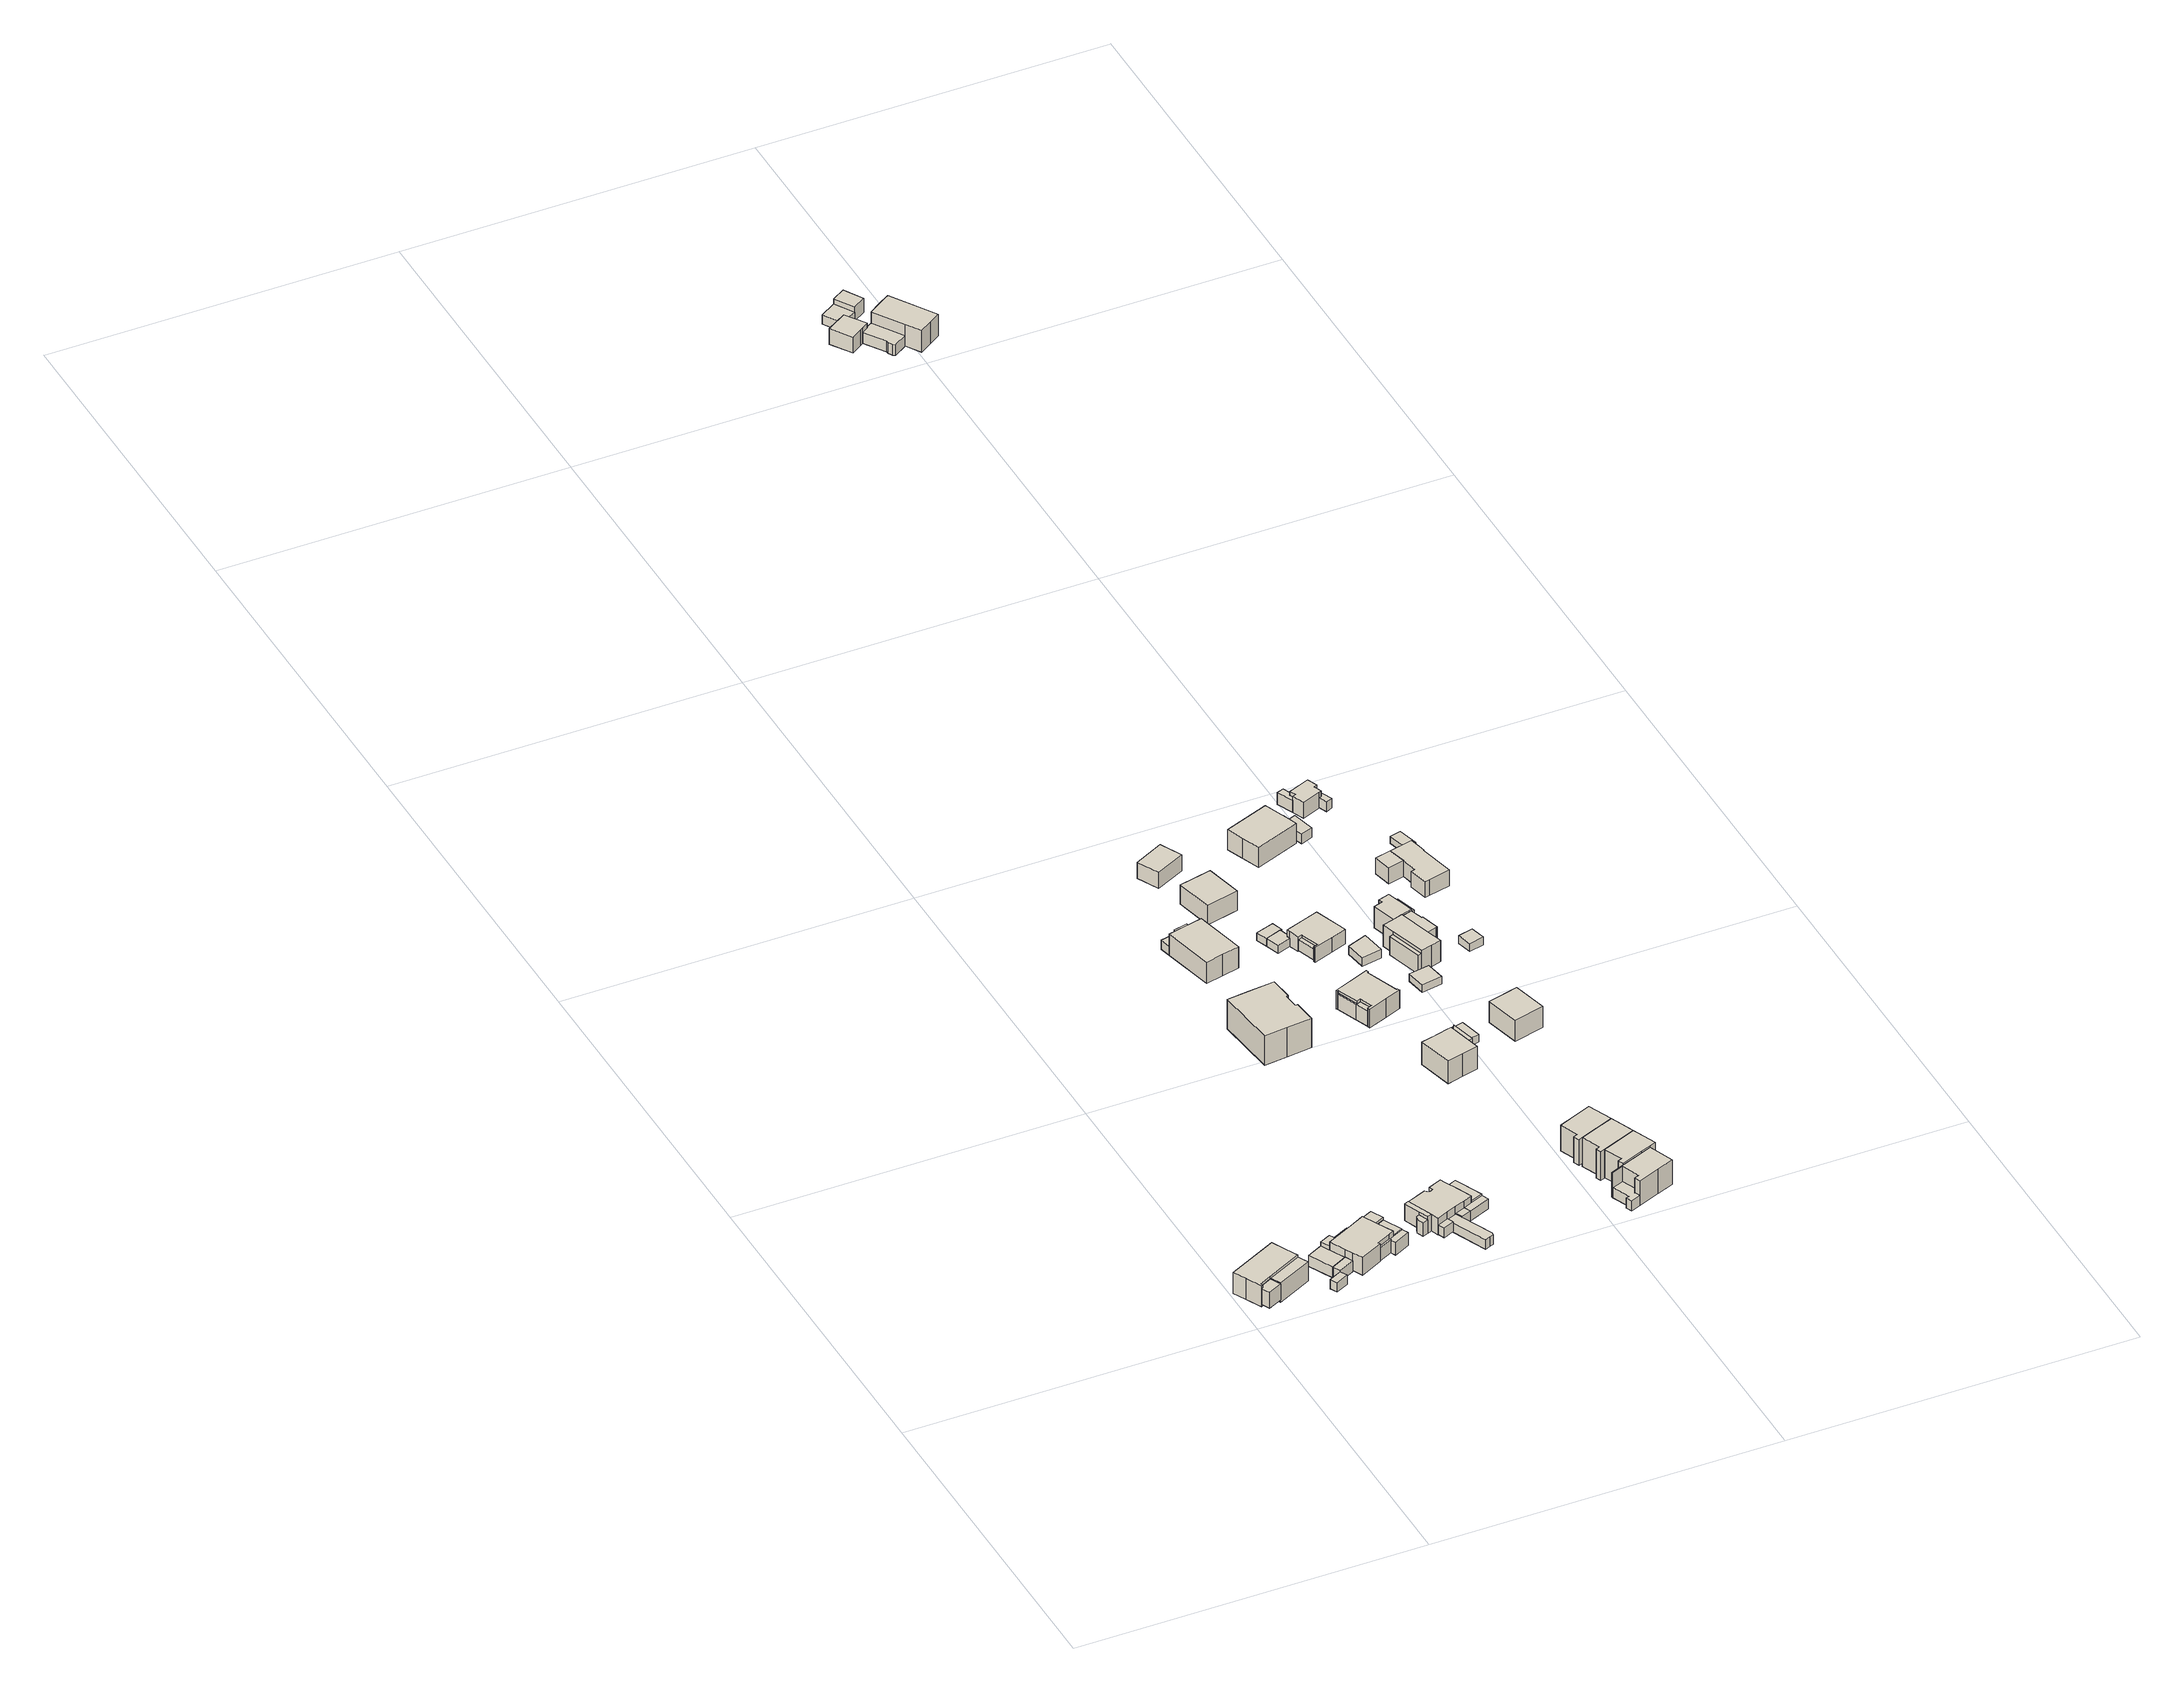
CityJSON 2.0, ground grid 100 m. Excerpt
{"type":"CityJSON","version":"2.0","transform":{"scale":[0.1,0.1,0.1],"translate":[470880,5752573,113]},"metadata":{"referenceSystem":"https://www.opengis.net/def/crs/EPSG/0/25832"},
"CityObjects":{
"building1":{"type":"Building","attributes":{"Gemeindeschluessel":"05711000","BezugspunktDach":"2000","function":"51009_1610","measuredHeight":5.06},"address":[{"country":"Germany"}],"geometry":[{"type":"Solid","lod":"1","boundaries":[[[[0,1,2,3,4,5]],[[6,7,8,9,10,11]],[[6,11,5,4]],[[7,6,4,3]],[[8,7,3,2]],[[9,8,2,1]],[[10,9,1,0]],[[11,10,0,5]]]]}]},
"building2":{"type":"Building","attributes":{"Gemeindeschluessel":"05711000","function":"31001_1010"},"address":[{"country":"Germany","locality":"Bielefeld","thoroughfareNumber":"8","thoroughfareName":"Spierenweg"}],"children":["building2-1","building2-2"]},
"building2-1":{"type":"BuildingPart","attributes":{"BezugspunktDach":"2000","measuredHeight":8.02},"parents":["building2"],"geometry":[{"type":"Solid","lod":"1","boundaries":[[[[12,13,14,15,16,17,18,19,20]],[[21,22,23,24,25,26,27,28,29]],[[21,29,20,19]],[[22,21,19,18]],[[23,22,18,17]],[[24,23,17,16]],[[25,24,16,15]],[[26,25,15,14]],[[27,26,14,13]],[[28,27,13,12]],[[29,28,12,20]]]]}]},
"building2-2":{"type":"BuildingPart","attributes":{"BezugspunktDach":"2000","measuredHeight":6.44},"parents":["building2"],"geometry":[{"type":"Solid","lod":"1","boundaries":[[[[30,31,32,33]],[[34,27,26,35]],[[34,35,33,32]],[[27,34,32,31]],[[26,27,31,30]],[[35,26,30,33]]]]}]},
"building3":{"type":"Building","attributes":{"Gemeindeschluessel":"05711000","BezugspunktDach":"2000","function":"31001_9998","measuredHeight":2.91},"address":[{"country":"Germany","locality":"Bielefeld","thoroughfareNumber":"8","thoroughfareName":"Spierenweg"}],"geometry":[{"type":"Solid","lod":"1","boundaries":[[[[36,37,38,39]],[[40,41,42,43]],[[40,43,39,38]],[[41,40,38,37]],[[42,41,37,36]],[[43,42,36,39]]]]}]},
"building4":{"type":"Building","attributes":{"Gemeindeschluessel":"05711000","BezugspunktDach":"2000","function":"31001_2460","measuredHeight":3.35},"address":[{"country":"Germany","locality":"Bielefeld","thoroughfareNumber":"6","thoroughfareName":"Spierenweg"}],"geometry":[{"type":"Solid","lod":"1","boundaries":[[[[44,45,46,47]],[[48,49,50,51]],[[48,51,47,46]],[[49,48,46,45]],[[50,49,45,44]],[[51,50,44,47]]]]}]},
"building5":{"type":"Building","attributes":{"Gemeindeschluessel":"05711000","BezugspunktDach":"2000","function":"51009_1610","measuredHeight":3.44},"address":[{"country":"Germany"}],"geometry":[{"type":"Solid","lod":"1","boundaries":[[[[52,53,54,55]],[[42,48,51,56]],[[42,56,55,54]],[[48,42,54,53]],[[51,48,53,52]],[[56,51,52,55]]]]}]},
"building6":{"type":"Building","attributes":{"Gemeindeschluessel":"05711000","function":"31001_1010"},"address":[{"country":"Germany","locality":"Bielefeld","thoroughfareNumber":"6","thoroughfareName":"Spierenweg"}],"children":["building6-1","building6-2","building6-3","building6-4","building6-5"]},
"building6-1":{"type":"BuildingPart","attributes":{"BezugspunktDach":"2000","measuredHeight":7.29},"parents":["building6"],"geometry":[{"type":"Solid","lod":"1","boundaries":[[[[57,58,59,60,61,62,63,64,65,66,67,68]],[[69,70,71,72,73,74,75,76,77,78,79,80]],[[69,80,68,67]],[[70,69,67,66]],[[71,70,66,65]],[[72,71,65,64]],[[73,72,64,63]],[[74,73,63,62]],[[75,74,62,61]],[[76,75,61,60]],[[77,76,60,59]],[[78,77,59,58]],[[79,78,58,57]],[[80,79,57,68]]]]}]},
"building6-2":{"type":"BuildingPart","attributes":{"BezugspunktDach":"2000","measuredHeight":4.36},"parents":["building6"],"geometry":[{"type":"Solid","lod":"1","boundaries":[[[[81,82,83,84,85,86]],[[72,87,88,89,90,73]],[[72,73,86,85]],[[87,72,85,84]],[[88,87,84,83]],[[89,88,83,82]],[[90,89,82,81]],[[73,90,81,86]]]]}]},
"building6-3":{"type":"BuildingPart","attributes":{"BezugspunktDach":"2000","measuredHeight":4.36},"parents":["building6"],"geometry":[{"type":"Solid","lod":"1","boundaries":[[[[91,92,93,94]],[[77,75,95,96]],[[77,96,94,93]],[[75,77,93,92]],[[95,75,92,91]],[[96,95,91,94]]]]}]},
"building6-4":{"type":"BuildingPart","attributes":{"BezugspunktDach":"2000","measuredHeight":4.69},"parents":["building6"],"geometry":[{"type":"Solid","lod":"1","boundaries":[[[[97,98,99,100,101]],[[102,103,78,96,104]],[[102,104,101,100]],[[103,102,100,99]],[[78,103,99,98]],[[96,78,98,97]],[[104,96,97,101]]]]}]},
"building6-5":{"type":"BuildingPart","attributes":{"BezugspunktDach":"2000","measuredHeight":4.24},"address":[{"country":"Germany","locality":"Bielefeld","thoroughfareNumber":"6","thoroughfareName":"Spierenweg"}],"parents":["building6"],"geometry":[{"type":"Solid","lod":"1","boundaries":[[[[105,106,107,108]],[[109,110,111,112]],[[109,112,108,107]],[[110,109,107,106]],[[111,110,106,105]],[[112,111,105,108]]]]}]},
"building7":{"type":"Building","attributes":{"Gemeindeschluessel":"05711000","BezugspunktDach":"2000","function":"51009_1610","measuredHeight":6.18},"address":[{"country":"Germany"}],"geometry":[{"type":"Solid","lod":"1","boundaries":[[[[113,114,115,116]],[[117,118,119,120]],[[117,120,116,115]],[[118,117,115,114]],[[119,118,114,113]],[[120,119,113,116]]]]}]},
"building8":{"type":"Building","attributes":{"Gemeindeschluessel":"05711000","BezugspunktDach":"2000","function":"51009_1610","measuredHeight":4.29},"address":[{"country":"Germany"}],"geometry":[{"type":"Solid","lod":"1","boundaries":[[[[121,122,123,124,125]],[[126,127,128,129,130]],[[126,130,125,124]],[[127,126,124,123]],[[128,127,123,122]],[[129,128,122,121]],[[130,129,121,125]]]]}]},
"building9":{"type":"Building","attributes":{"Gemeindeschluessel":"05711000","function":"31001_1010"},"address":[{"country":"Germany","locality":"Bielefeld","thoroughfareNumber":"4","thoroughfareName":"Spierenweg"}],"children":["building9-1","building9-2","building9-3","building9-4","building9-5","building9-6","building9-7","building9-8"]},
"building9-1":{"type":"BuildingPart","attributes":{"BezugspunktDach":"2000","measuredHeight":7.11},"parents":["building9"],"geometry":[{"type":"Solid","lod":"1","boundaries":[[[[131,132,133,134,135,136,137,138,139,140,141,142,143,144,145]],[[146,147,148,149,150,151,152,153,154,155,156,157,158,159,160]],[[146,160,145,144]],[[147,146,144,143]],[[148,147,143,142]],[[149,148,142,141]],[[150,149,141,140]],[[151,150,140,139]],[[152,151,139,138]],[[153,152,138,137]],[[154,153,137,136]],[[155,154,136,135]],[[156,155,135,134]],[[157,156,134,133]],[[158,157,133,132]],[[159,158,132,131]],[[160,159,131,145]]]]}]},
"building9-2":{"type":"BuildingPart","attributes":{"BezugspunktDach":"2000","measuredHeight":2.96},"parents":["building9"],"geometry":[{"type":"Solid","lod":"1","boundaries":[[[[161,162,163,164,165,166,167,168]],[[169,170,150,149,171,172,173,174]],[[169,174,168,167]],[[170,169,167,166]],[[150,170,166,165]],[[149,150,165,164]],[[171,149,164,163]],[[172,171,163,162]],[[173,172,162,161]],[[174,173,161,168]]]]}]},
"building9-3":{"type":"BuildingPart","attributes":{"BezugspunktDach":"2000","measuredHeight":3.54},"parents":["building9"],"geometry":[{"type":"Solid","lod":"1","boundaries":[[[[175,176,177,178]],[[147,160,179,180]],[[147,180,178,177]],[[160,147,177,176]],[[179,160,176,175]],[[180,179,175,178]]]]}]},
"building9-4":{"type":"BuildingPart","attributes":{"BezugspunktDach":"2000","measuredHeight":3.81},"parents":["building9"],"geometry":[{"type":"Solid","lod":"1","boundaries":[[[[181,182,183,184]],[[185,148,180,186]],[[185,186,184,183]],[[148,185,183,182]],[[180,148,182,181]],[[186,180,181,184]]]]}]},
"building9-5":{"type":"BuildingPart","attributes":{"BezugspunktDach":"2000","measuredHeight":7.7},"parents":["building9"],"geometry":[{"type":"Solid","lod":"1","boundaries":[[[[187,188,189,190,191]],[[192,193,194,154,152]],[[192,152,191,190]],[[193,192,190,189]],[[194,193,189,188]],[[154,194,188,187]],[[152,154,187,191]]]]}]},
"building9-6":{"type":"BuildingPart","attributes":{"BezugspunktDach":"2000","measuredHeight":3.62},"address":[{"country":"Germany","locality":"Bielefeld","thoroughfareNumber":"4","thoroughfareName":"Spierenweg"}],"parents":["building9"],"geometry":[{"type":"Solid","lod":"1","boundaries":[[[[195,196,197,198]],[[156,155,158,157]],[[156,157,198,197]],[[155,156,197,196]],[[158,155,196,195]],[[157,158,195,198]]]]}]},
"building9-7":{"type":"BuildingPart","attributes":{"BezugspunktDach":"2000","measuredHeight":3.27},"address":[{"country":"Germany","locality":"Bielefeld","thoroughfareNumber":"4","thoroughfareName":"Spierenweg"}],"parents":["building9"],"geometry":[{"type":"Solid","lod":"1","boundaries":[[[[182,199,200,183]],[[201,202,203,204]],[[201,204,183,200]],[[202,201,200,199]],[[203,202,199,182]],[[204,203,182,183]]]]}]},
"building9-8":{"type":"BuildingPart","attributes":{"BezugspunktDach":"2000","measuredHeight":3.11},"address":[{"country":"Germany","locality":"Bielefeld","thoroughfareNumber":"4","thoroughfareName":"Spierenweg"}],"parents":["building9"],"geometry":[{"type":"Solid","lod":"1","boundaries":[[[[205,206,207,208]],[[209,210,211,212]],[[209,212,208,207]],[[210,209,207,206]],[[211,210,206,205]],[[212,211,205,208]]]]}]},
"building10":{"type":"Building","attributes":{"Gemeindeschluessel":"05711000","BezugspunktDach":"2000","function":"31001_1010","measuredHeight":12.54},"address":[{"country":"Germany","locality":"Bielefeld","thoroughfareNumber":"33","thoroughfareName":"Moosweg"}],"geometry":[{"type":"Solid","lod":"1","boundaries":[[[[213,214,215,216,217,218,219,220,221,222]],[[223,224,225,226,227,228,229,230,231,232]],[[223,232,222,221]],[[224,223,221,220]],[[225,224,220,219]],[[226,225,219,218]],[[227,226,218,217]],[[228,227,217,216]],[[229,228,216,215]],[[230,229,215,214]],[[231,230,214,213]],[[232,231,213,222]]]]}]},
"building11":{"type":"Building","attributes":{"Gemeindeschluessel":"05711000","function":"31001_1010"},"address":[{"country":"Germany","locality":"Bielefeld","thoroughfareNumber":"37","thoroughfareName":"Moosweg"}],"children":["building11-1","building11-2"]},
"building11-1":{"type":"BuildingPart","attributes":{"BezugspunktDach":"2000","measuredHeight":9.12},"parents":["building11"],"geometry":[{"type":"Solid","lod":"1","boundaries":[[[[233,234,235,236,237,238,239]],[[240,241,242,243,244,245,246]],[[240,246,239,238]],[[241,240,238,237]],[[242,241,237,236]],[[243,242,236,235]],[[244,243,235,234]],[[245,244,234,233]],[[246,245,233,239]]]]}]},
"building11-2":{"type":"BuildingPart","attributes":{"BezugspunktDach":"2000","measuredHeight":2.9},"parents":["building11"],"geometry":[{"type":"Solid","lod":"1","boundaries":[[[[247,248,249,250,251,252]],[[241,253,254,255,256,243]],[[241,243,252,251]],[[253,241,251,250]],[[254,253,250,249]],[[255,254,249,248]],[[256,255,248,247]],[[243,256,247,252]]]]}]},
"building12":{"type":"Building","attributes":{"Gemeindeschluessel":"05711000","BezugspunktDach":"2000","function":"51009_1610","measuredHeight":4.87},"address":[{"country":"Germany"}],"geometry":[{"type":"Solid","lod":"1","boundaries":[[[[257,258,259,260,261,262,263]],[[264,265,266,267,268,269,270]],[[264,270,263,262]],[[265,264,262,261]],[[266,265,261,260]],[[267,266,260,259]],[[268,267,259,258]],[[269,268,258,257]],[[270,269,257,263]]]]}]},
"building13":{"type":"Building","attributes":{"Gemeindeschluessel":"05711000","BezugspunktDach":"2000","function":"31001_1010","measuredHeight":8.13},"address":[{"country":"Germany","locality":"Bielefeld","thoroughfareNumber":"39","thoroughfareName":"Moosweg"}],"geometry":[{"type":"Solid","lod":"1","boundaries":[[[[271,272,273,274]],[[275,276,277,278]],[[275,278,274,273]],[[276,275,273,272]],[[277,276,272,271]],[[278,277,271,274]]]]}]},
"building14":{"type":"Building","attributes":{"Gemeindeschluessel":"05711000","BezugspunktDach":"2000","function":"31001_1010","measuredHeight":9.52},"address":[{"country":"Germany","locality":"Bielefeld","thoroughfareNumber":"27","thoroughfareName":"Moosweg"}],"geometry":[{"type":"Solid","lod":"1","boundaries":[[[[279,280,281,282,283,284,285]],[[286,287,288,289,290,291,292]],[[286,292,285,284]],[[287,286,284,283]],[[288,287,283,282]],[[289,288,282,281]],[[290,289,281,280]],[[291,290,280,279]],[[292,291,279,285]]]]}]},
"building15":{"type":"Building","attributes":{"Gemeindeschluessel":"05711000","function":"31001_1010"},"address":[{"country":"Germany","locality":"Bielefeld","thoroughfareNumber":"58","thoroughfareName":"Ginsterweg"}],"children":["building15-1","building15-2"]},
"building15-1":{"type":"BuildingPart","attributes":{"BezugspunktDach":"2000","measuredHeight":10.22},"parents":["building15"],"geometry":[{"type":"Solid","lod":"1","boundaries":[[[[293,294,295,296,297,298,299,300,301,302,303]],[[304,305,306,307,308,309,310,311,312,313,314]],[[304,314,303,302]],[[305,304,302,301]],[[306,305,301,300]],[[307,306,300,299]],[[308,307,299,298]],[[309,308,298,297]],[[310,309,297,296]],[[311,310,296,295]],[[312,311,295,294]],[[313,312,294,293]],[[314,313,293,303]]]]}]},
"building15-2":{"type":"BuildingPart","attributes":{"BezugspunktDach":"2000","measuredHeight":3.17},"address":[{"country":"Germany","locality":"Bielefeld","thoroughfareNumber":"58","thoroughfareName":"Ginsterweg"}],"parents":["building15"],"geometry":[{"type":"Solid","lod":"1","boundaries":[[[[315,316,317,318,319,320,321,322,323]],[[324,325,326,327,310,309,308,307,306]],[[324,306,323,322]],[[325,324,322,321]],[[326,325,321,320]],[[327,326,320,319]],[[310,327,319,318]],[[309,310,318,317]],[[308,309,317,316]],[[307,308,316,315]],[[306,307,315,323]]]]}]},
"building16":{"type":"Building","attributes":{"Gemeindeschluessel":"05711000","BezugspunktDach":"2000","function":"31001_1010","measuredHeight":7.62},"address":[{"country":"Germany","locality":"Bielefeld","thoroughfareNumber":"24","thoroughfareName":"Moosweg"}],"geometry":[{"type":"Solid","lod":"1","boundaries":[[[[328,329,330,331,332,333,334,335,336,337,338,339,340,341,342,343]],[[344,345,346,347,348,349,350,351,352,353,354,355,356,357,358,359]],[[344,359,343,342]],[[345,344,342,341]],[[346,345,341,340]],[[347,346,340,339]],[[348,347,339,338]],[[349,348,338,337]],[[350,349,337,336]],[[351,350,336,335]],[[352,351,335,334]],[[353,352,334,333]],[[354,353,333,332]],[[355,354,332,331]],[[356,355,331,330]],[[357,356,330,329]],[[358,357,329,328]],[[359,358,328,343]]]]}]},
"building17":{"type":"Building","attributes":{"Gemeindeschluessel":"05711000","BezugspunktDach":"2000","function":"51009_1611","measuredHeight":5.91},"address":[{"country":"Germany"}],"geometry":[{"type":"Solid","lod":"1","boundaries":[[[[360,361,362,363]],[[364,365,366,367]],[[364,367,363,362]],[[365,364,362,361]],[[366,365,361,360]],[[367,366,360,363]]]]}]},
"building18":{"type":"Building","attributes":{"Gemeindeschluessel":"05711000","BezugspunktDach":"2000","function":"31001_9998","measuredHeight":2.62},"address":[{"country":"Germany","locality":"Bielefeld","thoroughfareNumber":"26","thoroughfareName":"Moosweg"}],"geometry":[{"type":"Solid","lod":"1","boundaries":[[[[368,369,370,371,372,373]],[[374,375,376,377,378,379]],[[374,379,373,372]],[[375,374,372,371]],[[376,375,371,370]],[[377,376,370,369]],[[378,377,369,368]],[[379,378,368,373]]]]}]},
"building19":{"type":"Building","attributes":{"Gemeindeschluessel":"05711000","BezugspunktDach":"2000","function":"31001_1010","measuredHeight":10.26},"address":[{"country":"Germany","locality":"Bielefeld","thoroughfareNumber":"64","thoroughfareName":"Ginsterweg"}],"geometry":[{"type":"Solid","lod":"1","boundaries":[[[[380,381,382,383,384,385,386,387,388]],[[389,390,391,392,393,394,395,396,397]],[[389,397,388,387]],[[390,389,387,386]],[[391,390,386,385]],[[392,391,385,384]],[[393,392,384,383]],[[394,393,383,382]],[[395,394,382,381]],[[396,395,381,380]],[[397,396,380,388]]]]}]},
"building20":{"type":"Building","attributes":{"Gemeindeschluessel":"05711000","BezugspunktDach":"2000","function":"31001_2460","measuredHeight":2.54},"address":[{"country":"Germany","locality":"Bielefeld","thoroughfareNumber":"26","thoroughfareName":"Moosweg"}],"geometry":[{"type":"Solid","lod":"1","boundaries":[[[[398,399,400,401,402]],[[375,403,404,405,376]],[[375,376,402,401]],[[403,375,401,400]],[[404,403,400,399]],[[405,404,399,398]],[[376,405,398,402]]]]}]},
"building21":{"type":"Building","attributes":{"Gemeindeschluessel":"05711000","BezugspunktDach":"2000","function":"31001_1010","measuredHeight":11.21},"address":[{"country":"Germany","locality":"Bielefeld","thoroughfareNumber":"62","thoroughfareName":"Ginsterweg"}],"geometry":[{"type":"Solid","lod":"1","boundaries":[[[[406,407,381,408,388,409,410,411,412]],[[413,414,415,416,417,418,419,420,421]],[[413,421,412,411]],[[414,413,411,410]],[[415,414,410,409]],[[416,415,409,388]],[[417,416,388,408]],[[418,417,408,381]],[[419,418,381,407]],[[420,419,407,406]],[[421,420,406,412]]]]}]},
"building22":{"type":"Building","attributes":{"Gemeindeschluessel":"05711000","BezugspunktDach":"2000","function":"31001_1010","measuredHeight":11.03},"address":[{"country":"Germany","locality":"Bielefeld","thoroughfareNumber":"60","thoroughfareName":"Ginsterweg"}],"geometry":[{"type":"Solid","lod":"1","boundaries":[[[[422,423,407,424,412,425,426,427,428]],[[429,430,431,432,433,434,435,436,437]],[[429,437,428,427]],[[430,429,427,426]],[[431,430,426,425]],[[432,431,425,412]],[[433,432,412,424]],[[434,433,424,407]],[[435,434,407,423]],[[436,435,423,422]],[[437,436,422,428]]]]}]},
"building23":{"type":"Building","attributes":{"Gemeindeschluessel":"05711000","BezugspunktDach":"2000","function":"51009_1610","measuredHeight":4.43},"address":[{"country":"Germany"}],"geometry":[{"type":"Solid","lod":"1","boundaries":[[[[438,439,440,441]],[[442,443,444,445]],[[442,445,441,440]],[[443,442,440,439]],[[444,443,439,438]],[[445,444,438,441]]]]}]},
"building24":{"type":"Building","attributes":{"Gemeindeschluessel":"05711000","function":"31001_2460"},"address":[{"country":"Germany","locality":"Bielefeld","thoroughfareNumber":"27","thoroughfareName":"Moosweg"}],"children":["building24-1","building24-2"]},
"building24-1":{"type":"BuildingPart","attributes":{"BezugspunktDach":"2000","measuredHeight":3.08},"parents":["building24"],"geometry":[{"type":"Solid","lod":"1","boundaries":[[[[446,447,448,449,450]],[[451,452,453,454,455]],[[451,455,450,449]],[[452,451,449,448]],[[453,452,448,447]],[[454,453,447,446]],[[455,454,446,450]]]]}]},
"building24-2":{"type":"BuildingPart","attributes":{"BezugspunktDach":"2000","measuredHeight":2.65},"parents":["building24"],"geometry":[{"type":"Solid","lod":"1","boundaries":[[[[456,457,458,459]],[[460,461,453,452]],[[460,452,459,458]],[[461,460,458,457]],[[453,461,457,456]],[[452,453,456,459]]]]}]},
"building25":{"type":"Building","attributes":{"Gemeindeschluessel":"05711000","function":"31001_1010"},"address":[{"country":"Germany","locality":"Bielefeld","thoroughfareNumber":"26","thoroughfareName":"Moosweg"}],"children":["building25-1","building25-2"]},
"building25-1":{"type":"BuildingPart","attributes":{"BezugspunktDach":"2000","measuredHeight":5.92},"parents":["building25"],"geometry":[{"type":"Solid","lod":"1","boundaries":[[[[462,463,464,465,466,467,468,469,470,471,472,473]],[[474,475,476,477,478,479,480,379,378,377,481,482]],[[474,482,473,472]],[[475,474,472,471]],[[476,475,471,470]],[[477,476,470,469]],[[478,477,469,468]],[[479,478,468,467]],[[480,479,467,466]],[[379,480,466,465]],[[378,379,465,464]],[[377,378,464,463]],[[481,377,463,462]],[[482,481,462,473]]]]}]},
"building25-2":{"type":"BuildingPart","attributes":{"BezugspunktDach":"2000","measuredHeight":3.52},"address":[{"country":"Germany","locality":"Bielefeld","thoroughfareNumber":"26","thoroughfareName":"Moosweg"}],"parents":["building25"],"geometry":[{"type":"Solid","lod":"1","boundaries":[[[[483,484,485,486]],[[487,488,489,490]],[[487,490,486,485]],[[488,487,485,484]],[[489,488,484,483]],[[490,489,483,486]]]]}]},
"building26":{"type":"Building","attributes":{"Gemeindeschluessel":"05711000","BezugspunktDach":"2000","function":"31001_2460","measuredHeight":2.52},"address":[{"country":"Germany","locality":"Bielefeld","thoroughfareNumber":"27","thoroughfareName":"Moosweg"}],"geometry":[{"type":"Solid","lod":"1","boundaries":[[[[491,492,493,494]],[[454,453,495,496]],[[454,496,494,493]],[[453,454,493,492]],[[495,453,492,491]],[[496,495,491,494]]]]}]},
"building27":{"type":"Building","attributes":{"Gemeindeschluessel":"05711000","BezugspunktDach":"2000","function":"31001_2460","measuredHeight":2.72},"address":[{"country":"Germany","locality":"Bielefeld","thoroughfareNumber":"24","thoroughfareName":"Moosweg"}],"geometry":[{"type":"Solid","lod":"1","boundaries":[[[[497,498,499,500]],[[501,502,503,504]],[[501,504,500,499]],[[502,501,499,498]],[[503,502,498,497]],[[504,503,497,500]]]]}]},
"building28":{"type":"Building","attributes":{"Gemeindeschluessel":"05711000","BezugspunktDach":"2000","function":"31001_2460","measuredHeight":2.4},"address":[{"country":"Germany","locality":"Bielefeld","thoroughfareNumber":"22","thoroughfareName":"Moosweg"}],"geometry":[{"type":"Solid","lod":"1","boundaries":[[[[505,506,507,508]],[[509,510,511,512]],[[509,512,508,507]],[[510,509,507,506]],[[511,510,506,505]],[[512,511,505,508]]]]}]},
"building29":{"type":"Building","attributes":{"Gemeindeschluessel":"05711000","BezugspunktDach":"2000","function":"31001_1010","measuredHeight":9.13},"address":[{"country":"Germany","locality":"Bielefeld","thoroughfareNumber":"25","thoroughfareName":"Moosweg"}],"geometry":[{"type":"Solid","lod":"1","boundaries":[[[[513,514,515,516]],[[517,518,519,520]],[[517,520,516,515]],[[518,517,515,514]],[[519,518,514,513]],[[520,519,513,516]]]]}]},
"building30":{"type":"Building","attributes":{"Gemeindeschluessel":"05711000","function":"31001_1010"},"address":[{"country":"Germany","locality":"Bielefeld","thoroughfareNumber":"22","thoroughfareName":"Moosweg"}],"children":["building30-1","building30-2","building30-3","building30-4","building30-5"]},
"building30-1":{"type":"BuildingPart","attributes":{"BezugspunktDach":"2000","measuredHeight":7.71},"parents":["building30"],"geometry":[{"type":"Solid","lod":"1","boundaries":[[[[521,522,523,524,525,526,527,528,529]],[[530,531,532,533,534,535,536,537,538]],[[530,538,529,528]],[[531,530,528,527]],[[532,531,527,526]],[[533,532,526,525]],[[534,533,525,524]],[[535,534,524,523]],[[536,535,523,522]],[[537,536,522,521]],[[538,537,521,529]]]]}]},
"building30-2":{"type":"BuildingPart","attributes":{"BezugspunktDach":"2000","measuredHeight":5.85},"parents":["building30"],"geometry":[{"type":"Solid","lod":"1","boundaries":[[[[539,540,541,542]],[[543,544,531,530]],[[543,530,542,541]],[[544,543,541,540]],[[531,544,540,539]],[[530,531,539,542]]]]}]},
"building30-3":{"type":"BuildingPart","attributes":{"BezugspunktDach":"2000","measuredHeight":6.52},"parents":["building30"],"geometry":[{"type":"Solid","lod":"1","boundaries":[[[[545,546,547,548,549,550,551,552]],[[553,554,555,556,536,535,557,558]],[[553,558,552,551]],[[554,553,551,550]],[[555,554,550,549]],[[556,555,549,548]],[[536,556,548,547]],[[535,536,547,546]],[[557,535,546,545]],[[558,557,545,552]]]]}]},
"building30-4":{"type":"BuildingPart","attributes":{"BezugspunktDach":"2000","measuredHeight":7.7},"parents":["building30"],"geometry":[{"type":"Solid","lod":"1","boundaries":[[[[559,560,561,562,563,564,565,524,566]],[[534,567,568,569,570,571,572,558,573]],[[534,573,566,524]],[[567,534,524,565]],[[568,567,565,564]],[[569,568,564,563]],[[570,569,563,562]],[[571,570,562,561]],[[572,571,561,560]],[[558,572,560,559]],[[573,558,559,566]]]]}]},
"building30-5":{"type":"BuildingPart","attributes":{"BezugspunktDach":"2000","measuredHeight":4.6},"parents":["building30"],"geometry":[{"type":"Solid","lod":"1","boundaries":[[[[574,575,576,577]],[[572,571,578,579]],[[572,579,577,576]],[[571,572,576,575]],[[578,571,575,574]],[[579,578,574,577]]]]}]},
"building31":{"type":"Building","attributes":{"Gemeindeschluessel":"05711000","BezugspunktDach":"2000","function":"31001_1010","measuredHeight":8.24},"address":[{"country":"Germany","locality":"Bielefeld","thoroughfareNumber":"41","thoroughfareName":"Moosweg"}],"geometry":[{"type":"Solid","lod":"1","boundaries":[[[[580,581,582,583,584,585,586]],[[587,588,589,590,591,592,593]],[[587,593,586,585]],[[588,587,585,584]],[[589,588,584,583]],[[590,589,583,582]],[[591,590,582,581]],[[592,591,581,580]],[[593,592,580,586]]]]}]},
"building32":{"type":"Building","attributes":{"Gemeindeschluessel":"05711000","BezugspunktDach":"2000","function":"31001_2460","measuredHeight":3.11},"address":[{"country":"Germany","locality":"Bielefeld","thoroughfareNumber":"41","thoroughfareName":"Moosweg"}],"geometry":[{"type":"Solid","lod":"1","boundaries":[[[[594,595,596,597,598]],[[599,600,601,602,603]],[[599,603,598,597]],[[600,599,597,596]],[[601,600,596,595]],[[602,601,595,594]],[[603,602,594,598]]]]}]},
"building33":{"type":"Building","attributes":{"Gemeindeschluessel":"05711000","BezugspunktDach":"2000","function":"31001_9998","measuredHeight":2.92},"address":[{"country":"Germany","locality":"Bielefeld","thoroughfareNumber":"20","thoroughfareName":"Moosweg"}],"geometry":[{"type":"Solid","lod":"1","boundaries":[[[[604,605,606,607]],[[608,609,610,611]],[[608,611,607,606]],[[609,608,606,605]],[[610,609,605,604]],[[611,610,604,607]]]]}]},
"building34":{"type":"Building","attributes":{"Gemeindeschluessel":"05711000","BezugspunktDach":"2000","function":"51009_1610","measuredHeight":3.76},"address":[{"country":"Germany"}],"geometry":[{"type":"Solid","lod":"1","boundaries":[[[[612,613,614,615,616,617]],[[618,619,620,621,622,623]],[[618,623,617,616]],[[619,618,616,615]],[[620,619,615,614]],[[621,620,614,613]],[[622,621,613,612]],[[623,622,612,617]]]]}]},
"building35":{"type":"Building","attributes":{"Gemeindeschluessel":"05711000","function":"31001_1010"},"address":[{"country":"Germany","locality":"Bielefeld","thoroughfareNumber":"20","thoroughfareName":"Moosweg"}],"children":["building35-1","building35-2"]},
"building35-1":{"type":"BuildingPart","attributes":{"BezugspunktDach":"2000","measuredHeight":6.4},"parents":["building35"],"geometry":[{"type":"Solid","lod":"1","boundaries":[[[[624,625,626,627,628,629,630,631,632,633,634]],[[635,636,637,638,639,640,641,642,643,644,645]],[[635,645,634,633]],[[636,635,633,632]],[[637,636,632,631]],[[638,637,631,630]],[[639,638,630,629]],[[640,639,629,628]],[[641,640,628,627]],[[642,641,627,626]],[[643,642,626,625]],[[644,643,625,624]],[[645,644,624,634]]]]}]},
"building35-2":{"type":"BuildingPart","attributes":{"BezugspunktDach":"2000","measuredHeight":5.87},"parents":["building35"],"geometry":[{"type":"Solid","lod":"1","boundaries":[[[[646,647,648,649]],[[650,651,639,638]],[[650,638,649,648]],[[651,650,648,647]],[[639,651,647,646]],[[638,639,646,649]]]]}]},
"building36":{"type":"Building","attributes":{"Gemeindeschluessel":"05711000","BezugspunktDach":"2000","function":"31001_9998","measuredHeight":5.1},"address":[{"country":"Germany","locality":"Bielefeld","thoroughfareNumber":"45","thoroughfareName":"Moosweg"}],"geometry":[{"type":"Solid","lod":"1","boundaries":[[[[652,653,654,655,656,657,658,659,660,661]],[[662,618,623,622,621,663,664,665,666,667]],[[662,667,661,660]],[[618,662,660,659]],[[623,618,659,658]],[[622,623,658,657]],[[621,622,657,656]],[[663,621,656,655]],[[664,663,655,654]],[[665,664,654,653]],[[666,665,653,652]],[[667,666,652,661]]]]}]},
"building37":{"type":"Building","attributes":{"Gemeindeschluessel":"05711000","BezugspunktDach":"2000","function":"51009_1610","measuredHeight":3.19},"address":[{"country":"Germany"}],"geometry":[{"type":"Solid","lod":"1","boundaries":[[[[668,669,670,671,672,673]],[[674,675,676,677,678,679]],[[674,679,673,672]],[[675,674,672,671]],[[676,675,671,670]],[[677,676,670,669]],[[678,677,669,668]],[[679,678,668,673]]]]}]},
"building38":{"type":"Building","attributes":{"Gemeindeschluessel":"05711000","BezugspunktDach":"2000","function":"31001_2460","measuredHeight":2.23},"address":[{"country":"Germany","locality":"Bielefeld","thoroughfareNumber":"20","thoroughfareName":"Moosweg"}],"geometry":[{"type":"Solid","lod":"1","boundaries":[[[[680,681,682,683]],[[684,685,686,687]],[[684,687,683,682]],[[685,684,682,681]],[[686,685,681,680]],[[687,686,680,683]]]]}]},
"building39":{"type":"Building","attributes":{"Gemeindeschluessel":"05711000","BezugspunktDach":"2000","function":"31001_2010","measuredHeight":5.34},"address":[{"country":"Germany","locality":"Bielefeld","thoroughfareNumber":"64","thoroughfareName":"Lorbeerweg"}],"geometry":[{"type":"Solid","lod":"1","boundaries":[[[[688,689,690,691,692,693,694,695]],[[696,697,698,699,700,701,702,703]],[[696,703,695,694]],[[697,696,694,693]],[[698,697,693,692]],[[699,698,692,691]],[[700,699,691,690]],[[701,700,690,689]],[[702,701,689,688]],[[703,702,688,695]]]]}]},
"building40":{"type":"Building","attributes":{"Gemeindeschluessel":"05711000","BezugspunktDach":"2000","function":"51009_1611","measuredHeight":3.76},"address":[{"country":"Germany"}],"geometry":[{"type":"Solid","lod":"1","boundaries":[[[[704,705,706,707,708]],[[709,710,711,712,713]],[[709,713,708,707]],[[710,709,707,706]],[[711,710,706,705]],[[712,711,705,704]],[[713,712,704,708]]]]}]},
"building41":{"type":"Building","attributes":{"Gemeindeschluessel":"05711000","BezugspunktDach":"2000","function":"31001_1100","measuredHeight":5.91},"address":[{"country":"Germany","locality":"Bielefeld","thoroughfareNumber":"64","thoroughfareName":"Lorbeerweg"}],"geometry":[{"type":"Solid","lod":"1","boundaries":[[[[714,715,716,717]],[[718,719,720,721]],[[718,721,717,716]],[[719,718,716,715]],[[720,719,715,714]],[[721,720,714,717]]]]}]},
"building42":{"type":"Building","attributes":{"Gemeindeschluessel":"05711000","function":"31001_2100"},"address":[{"country":"Germany","locality":"Bielefeld","thoroughfareNumber":"64","thoroughfareName":"Lorbeerweg"}],"children":["building42-1","building42-2"]},
"building42-1":{"type":"BuildingPart","attributes":{"BezugspunktDach":"2000","measuredHeight":8.17},"parents":["building42"],"geometry":[{"type":"Solid","lod":"1","boundaries":[[[[722,723,724,725,726,727,728]],[[729,730,731,732,733,734,735]],[[729,735,728,727]],[[730,729,727,726]],[[731,730,726,725]],[[732,731,725,724]],[[733,732,724,723]],[[734,733,723,722]],[[735,734,722,728]]]]}]},
"building42-2":{"type":"BuildingPart","attributes":{"BezugspunktDach":"2000","measuredHeight":4.3},"address":[{"country":"Germany","locality":"Bielefeld","thoroughfareNumber":"64","thoroughfareName":"Lorbeerweg"}],"parents":["building42"],"geometry":[{"type":"Solid","lod":"1","boundaries":[[[[736,737,738,739,740,741,742,743,744]],[[745,746,747,748,749,750,751,752,753]],[[745,753,744,743]],[[746,745,743,742]],[[747,746,742,741]],[[748,747,741,740]],[[749,748,740,739]],[[750,749,739,738]],[[751,750,738,737]],[[752,751,737,736]],[[753,752,736,744]]]]}]}
},
"vertices":[
[80,90,71],[44,72,71],[47,65,71],[43,63,71],[54,40,71],[95,60,71],[54,40,21],[43,63,21],[47,65,21],[44,72,21],[80,90,21],[95,60,21],
[44,72,80],[80,90,80],[181,140,80],[163,177,80],[144,215,80],[2,145,80],[21,108,80],[43,63,80],[47,65,80],[43,63,13],[21,108,13],[2,145,13],[144,215,13],[163,177,13],[181,140,13],[80,90,13],[44,72,13],[47,65,13],
[181,140,74],[80,90,74],[95,60,74],[196,109,74],[95,60,13],[196,109,13],
[269,75,42],[233,57,42],[243,37,42],[279,55,42],[243,37,12],[233,57,12],[269,75,12],[279,55,12],
[270,189,46],[224,166,46],[259,96,46],[304,119,46],[259,96,12],[224,166,12],[270,189,12],[304,119,12],
[304,119,47],[259,96,47],[269,75,47],[315,97,47],[315,97,12],
[391,106,72],[432,126,72],[447,134,72],[425,178,72],[421,187,72],[403,223,72],[359,201,72],[282,163,72],[304,119,72],[315,97,72],[329,68,72],[394,100,72],[329,68,16],[315,97,16],[304,119,16],[282,163,16],[359,201,16],[403,223,16],[421,187,16],[425,178,16],[447,134,16],[432,126,16],[391,106,16],[394,100,16],
[354,212,59],[308,190,59],[301,204,59],[270,189,59],[282,163,59],[359,201,59],[270,189,16],[301,204,16],[308,190,16],[354,212,16],
[452,202,59],[421,187,59],[447,134,59],[478,149,59],[452,202,16],[478,149,16],
[478,149,57],[432,126,57],[434,120,57],[441,107,57],[487,130,57],[441,107,16],[434,120,16],[487,130,16],
[432,126,60],[391,106,60],[394,100,60],[434,120,60],[394,100,18],[391,106,18],[432,126,18],[434,120,18],
[434,238,68],[403,223,68],[421,187,68],[452,202,68],[421,187,17],[403,223,17],[434,238,17],[452,202,17],
[545,187,55],[537,184,55],[532,172,55],[540,152,55],[556,159,55],[540,152,12],[532,172,12],[537,184,12],[545,187,12],[556,159,12],
[652,285,64],[612,268,64],[617,257,64],[606,251,64],[595,260,64],[539,238,64],[562,182,64],[569,164,64],[577,142,64],[609,156,64],[638,168,64],[668,180,64],[693,191,64],[675,233,64],[658,271,64],[675,233,11],[693,191,11],[668,180,11],[638,168,11],[609,156,11],[577,142,11],[569,164,11],[562,182,11],[539,238,11],[595,260,11],[606,251,11],[617,257,11],[612,268,11],[652,285,11],[658,271,11],
[685,46,41],[687,55,41],[647,147,41],[638,168,41],[609,156,41],[617,136,41],[659,36,41],[674,42,41],[659,36,11],[617,136,11],[647,147,11],[687,55,11],[685,46,11],[674,42,11],
[695,287,47],[658,271,47],[693,191,47],[730,206,47],[695,287,11],[730,206,11],
[730,206,43],[668,180,43],[677,160,43],[739,186,43],[677,160,11],[739,186,11],
[539,238,65],[527,233,65],[545,187,65],[556,159,65],[569,164,65],[556,159,11],[545,187,11],[527,233,11],
[612,268,47],[595,260,47],[606,251,47],[617,257,47],
[638,168,43],[647,147,43],[647,147,13],[638,168,13],[668,180,13],[677,160,13],
[609,156,44],[577,142,44],[585,123,44],[617,136,44],[585,123,13],[577,142,13],[609,156,13],[617,136,13],
[616,1098,105],[609,1165,105],[536,1157,105],[470,1150,105],[489,971,105],[556,978,105],[628,986,105],[621,1053,105],[615,1053,105],[610,1097,105],[615,1053,12],[621,1053,12],[628,986,12],[556,978,12],[489,971,12],[470,1150,12],[536,1157,12],[609,1165,12],[616,1098,12],[610,1097,12],
[605,1363,82],[571,1510,82],[561,1508,82],[520,1499,82],[470,1487,82],[504,1340,82],[554,1352,82],[504,1340,14],[470,1487,14],[520,1499,14],[561,1508,14],[571,1510,14],[605,1363,14],[554,1352,14],
[551,1553,43],[511,1544,43],[514,1530,43],[463,1519,43],[470,1487,43],[561,1508,43],[463,1519,14],[514,1530,14],[511,1544,14],[551,1553,14],
[756,1099,63],[779,1039,63],[794,1002,63],[808,1008,63],[793,1044,63],[783,1040,63],[759,1101,63],[783,1040,14],[793,1044,14],[808,1008,14],[794,1002,14],[779,1039,14],[756,1099,14],[759,1101,14],
[681,1687,77],[587,1666,77],[612,1558,77],[706,1580,77],[612,1558,16],[587,1666,16],[681,1687,16],[706,1580,16],
[968,725,82],[943,826,82],[926,822,82],[897,814,82],[850,803,82],[875,702,82],[921,714,82],[875,702,10],[850,803,10],[897,814,10],[926,822,10],[943,826,10],[968,725,10],[921,714,10],
[1120,116,98],[1076,99,98],[1037,83,98],[1038,81,98],[1072,94,98],[1093,43,98],[1080,38,98],[1087,21,98],[1149,46,98],[1198,65,98],[1170,136,98],[1198,65,20],[1149,46,20],[1087,21,20],[1080,38,20],[1093,43,20],[1072,94,20],[1038,81,20],[1037,83,20],[1076,99,20],[1120,116,20],[1170,136,20],
[1080,38,52],[1093,43,52],[1072,94,52],[1038,81,52],[1038,80,52],[1059,29,52],[1050,26,52],[1057,9,52],[1087,21,52],[1057,9,20],[1050,26,20],[1059,29,20],[1038,80,20],
[861,1138,72],[858,1145,72],[811,1126,72],[754,1104,72],[756,1099,72],[759,1101,72],[783,1040,72],[793,1044,72],[808,1008,72],[794,1002,72],[796,995,72],[853,1017,72],[899,1035,72],[896,1042,72],[893,1040,72],[857,1137,72],[893,1040,13],[896,1042,13],[899,1035,13],[853,1017,13],[796,995,13],[794,1002,13],[808,1008,13],[793,1044,13],[783,1040,13],[759,1101,13],[756,1099,13],[754,1104,13],[811,1126,13],[858,1145,13],[861,1138,13],[857,1137,13],
[629,1871,51],[545,1829,51],[575,1767,51],[660,1808,51],[575,1767,0],[545,1829,0],[629,1871,0],[660,1808,0],
[756,1394,43],[762,1396,43],[752,1426,43],[707,1410,43],[720,1371,43],[759,1385,43],[720,1371,17],[707,1410,17],[752,1426,17],[762,1396,17],[756,1394,17],[759,1385,17],
[1081,263,103],[1131,282,103],[1102,352,103],[1053,332,103],[1004,312,103],[1025,259,103],[1012,254,103],[1019,237,103],[1030,242,103],[1019,237,21],[1012,254,21],[1025,259,21],[1004,312,21],[1053,332,21],[1102,352,21],[1131,282,21],[1081,263,21],[1030,242,21],
[758,1428,42],[747,1460,42],[695,1443,42],[707,1410,42],[752,1426,42],[695,1443,17],[747,1460,17],[758,1428,17],
[1110,193,103],[1159,213,103],[1081,262,103],[1053,188,103],[1041,183,103],[1047,168,103],[1059,173,103],[1047,168,11],[1041,183,11],[1053,188,11],[1030,242,11],[1081,262,11],[1131,282,11],[1159,213,11],[1110,193,11],[1059,173,11],
[1170,136,103],[1188,143,103],[1109,193,103],[1083,120,103],[1070,114,103],[1076,99,103],[1139,124,103],[1076,99,13],[1070,114,13],[1083,120,13],[1059,173,13],[1109,193,13],[1159,213,13],[1188,143,13],[1170,136,13],[1139,124,13],
[861,1138,58],[857,1137,58],[893,1040,58],[896,1042,58],[893,1040,14],[857,1137,14],[861,1138,14],[896,1042,14],
[989,810,48],[973,872,48],[943,826,48],[951,792,48],[991,802,48],[951,792,17],[943,826,17],[973,872,17],[989,810,17],[991,802,17],
[973,872,44],[917,858,44],[926,822,44],[943,826,44],[926,822,17],[917,858,17],
[812,1414,64],[762,1396,64],[756,1394,64],[759,1385,64],[769,1356,64],[781,1360,64],[800,1306,64],[787,1302,64],[789,1297,64],[846,1317,64],[890,1333,64],[856,1429,64],[890,1333,17],[846,1317,17],[789,1297,17],[787,1302,17],[800,1306,17],[781,1360,17],[769,1356,17],[812,1414,17],[856,1429,17],
[781,1360,56],[769,1356,56],[787,1302,56],[800,1306,56],[787,1302,21],[769,1356,21],[781,1360,21],[800,1306,21],
[1001,879,42],[973,872,42],[989,810,42],[1016,817,42],[1001,879,17],[1016,817,17],
[936,1310,45],[879,1288,45],[888,1229,45],[947,1240,45],[888,1229,18],[879,1288,18],[936,1310,18],[947,1240,18],
[1028,1132,41],[969,1122,41],[978,1066,41],[1037,1076,41],[978,1066,17],[969,1122,17],[1028,1132,17],[1037,1076,17],
[1163,899,86],[1075,877,86],[1100,777,86],[1188,799,86],[1100,777,19],[1075,877,19],[1163,899,19],[1188,799,19],
[1074,1158,88],[1059,1207,88],[1032,1298,88],[1005,1289,88],[1002,1288,88],[971,1279,88],[982,1243,88],[1012,1140,88],[1043,1149,88],[1012,1140,20],[982,1243,20],[971,1279,20],[1002,1288,20],[1005,1289,20],[1032,1298,20],[1059,1207,20],[1074,1158,20],[1043,1149,20],
[982,1243,79],[970,1239,79],[1000,1136,79],[1012,1140,79],[1000,1136,20],[970,1239,20],
[1048,1302,83],[1032,1298,83],[1059,1207,83],[1090,1217,83],[1093,1218,83],[1078,1271,83],[1075,1270,83],[1063,1307,83],[1075,1270,20],[1078,1271,20],[1093,1218,20],[1090,1217,20],[1048,1302,20],[1063,1307,20],
[1063,1307,88],[1057,1330,88],[1039,1388,88],[1010,1379,88],[1006,1378,88],[1010,1366,88],[984,1358,88],[1034,1298,88],[984,1358,20],[1010,1366,20],[1006,1378,20],[1010,1379,20],[1039,1388,20],[1057,1330,20],[1034,1298,20],
[1069,1397,57],[1039,1388,57],[1057,1330,57],[1086,1338,57],[1069,1397,20],[1086,1338,20],
[948,1815,76],[945,1822,76],[926,1872,76],[796,1823,76],[815,1773,76],[834,1722,76],[964,1772,76],[834,1722,12],[815,1773,12],[796,1823,12],[926,1872,12],[945,1822,12],[948,1815,12],[964,1772,12],
[989,1831,52],[948,1815,52],[964,1772,52],[971,1753,52],[1005,1766,52],[971,1753,21],[964,1772,21],[948,1815,21],[989,1831,21],[1005,1766,21],
[1192,1219,43],[1149,1209,43],[1160,1166,43],[1203,1177,43],[1160,1166,18],[1149,1209,18],[1192,1219,18],[1203,1177,18],
[1015,1914,50],[1023,1917,50],[1011,1946,50],[992,1939,50],[1012,1892,50],[1022,1896,50],[1012,1892,12],[992,1939,12],[1011,1946,12],[1023,1917,12],[1015,1914,12],[1022,1896,12],
[1232,1434,70],[1208,1539,70],[1210,1539,70],[1199,1587,70],[1197,1587,70],[1131,1571,70],[1144,1519,70],[1154,1474,70],[1142,1471,70],[1155,1416,70],[1168,1419,70],[1155,1416,20],[1142,1471,20],[1154,1474,20],[1144,1519,20],[1131,1571,20],[1197,1587,20],[1199,1587,20],[1210,1539,20],[1208,1539,20],[1232,1434,20],[1168,1419,20],
[1131,1571,71],[1085,1560,71],[1097,1508,71],[1144,1519,71],[1097,1508,20],[1085,1560,20],
[1087,1882,63],[1078,1904,63],[1088,1908,63],[1076,1938,63],[1023,1917,63],[1015,1914,63],[1022,1896,63],[1012,1892,63],[1026,1857,63],[1079,1879,63],[1026,1857,12],[1076,1938,12],[1088,1908,12],[1078,1904,12],[1087,1882,12],[1079,1879,12],
[1088,1908,46],[1078,1904,46],[1087,1882,46],[1079,1879,46],[1089,1854,46],[1107,1862,46],[1089,1854,15],[1079,1879,15],[1087,1882,15],[1078,1904,15],[1088,1908,15],[1107,1862,15],
[1205,1665,44],[1173,1657,44],[1188,1598,44],[1220,1606,44],[1188,1598,22],[1173,1657,22],[1205,1665,22],[1220,1606,22],
[879,4122,69],[897,4134,69],[897,4136,69],[860,4192,69],[831,4174,69],[802,4156,69],[840,4097,69],[869,4115,69],[840,4097,19],[802,4156,19],[831,4174,19],[860,4192,19],[897,4136,19],[897,4134,19],[879,4122,19],[869,4115,19],
[900,4212,50],[867,4266,50],[821,4238,50],[852,4187,50],[860,4192,50],[852,4187,21],[821,4238,21],[867,4266,21],[900,4212,21],[860,4192,21],
[904,4288,67],[867,4266,67],[900,4212,67],[936,4234,67],[900,4212,22],[867,4266,22],[904,4288,22],[936,4234,22],
[1064,4065,90],[983,4191,90],[949,4170,90],[916,4148,90],[970,4064,90],[997,4022,90],[1031,4043,90],[997,4022,21],[970,4064,21],[916,4148,21],[949,4170,21],[983,4191,21],[1064,4065,21],[1031,4043,21],
[916,4148,55],[897,4136,55],[897,4134,55],[879,4122,55],[918,4063,55],[919,4056,55],[926,4043,55],[933,4040,55],[970,4064,55],[933,4040,20],[926,4043,20],[919,4056,20],[918,4063,20],[879,4122,20],[897,4134,20],[897,4136,20],[916,4148,20],[970,4064,20]
]}
